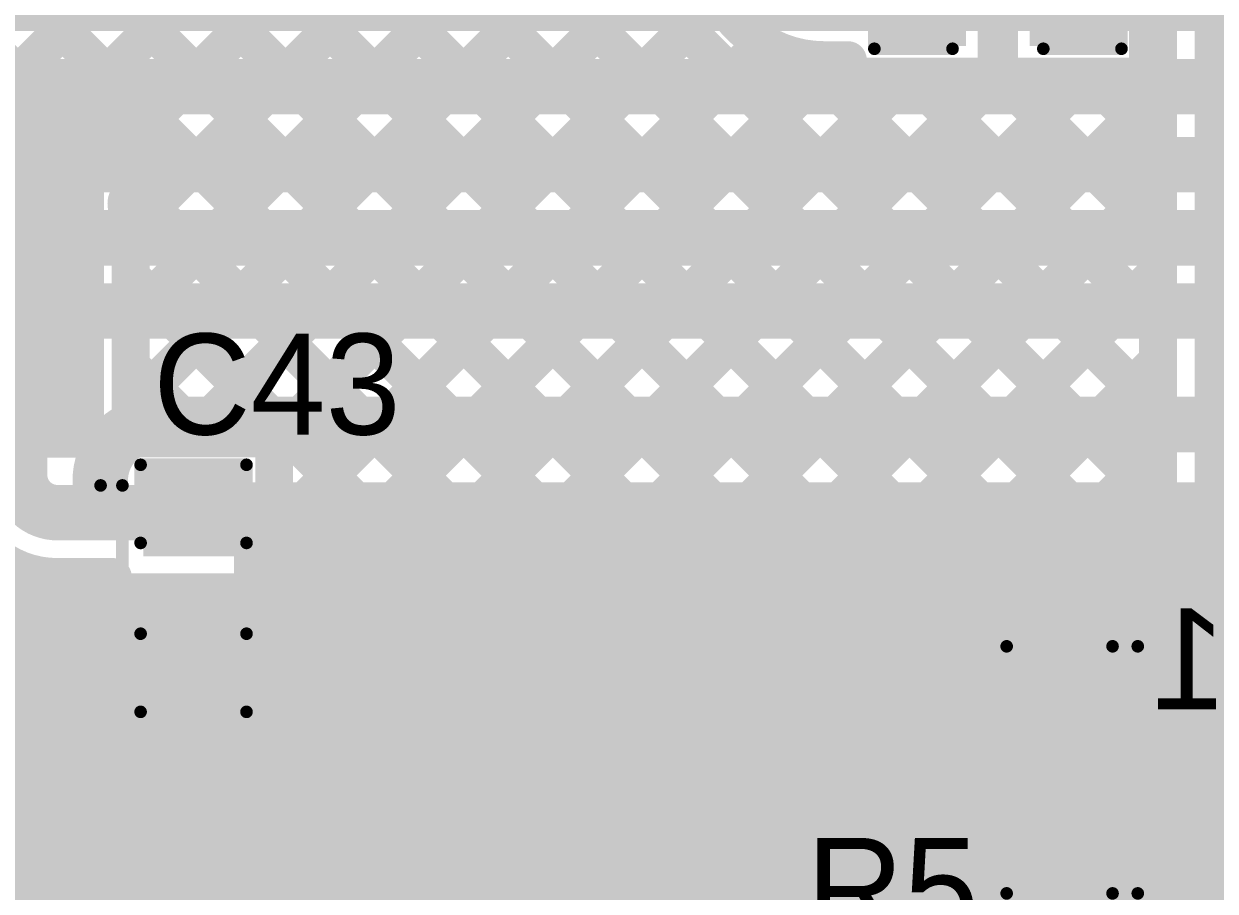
# Model space of a CAD drawing. Header units: millimetres. Extents: x 4.35 to 7.26, y 1.61 to 5.34.
# Drawn here: x 5.3587 to 5.8312, y 3.6889 to 4.0329 of the extents above; entities that cross this region are included whole.
import ezdxf

# ---------------------------------------------------------------- set-up
doc = ezdxf.new("R2010")
doc.units = ezdxf.units.MM
doc.header["$MEASUREMENT"] = 0
for name, color, linetype in [('BottomLayer', 5, 'Continuous'), ('BottomOverlay', 54, 'Continuous'), ('MultiLayer', 9, 'Continuous'), ('TopLayer', 1, 'Continuous'), ('TopOverlay', 2, 'Continuous'), ('TopPaste', 8, 'Continuous'), ('TopSolder', 216, 'Continuous'), ('ViaHoleLayer', 16, 'Continuous')]:
    doc.layers.add(name, color=color, linetype=linetype)

# ---------------------------------------------------------------- blocks, each defined once
blk = doc.blocks.new('CAP_0603_5')
at = {"layer": 'TopLayer'}
for points in [[(-0.045, 0.0175), (-0.045, -0.0175), (-0.015, 0.0175), (-0.015, -0.0175)], [(0.015, 0.0175), (0.015, -0.0175), (0.045, 0.0175), (0.045, -0.0175)]]:
    blk.add_solid(points, dxfattribs=at)
at = {"layer": 'TopOverlay', "const_width": 0.005}
for points in [[(-0.049, -0.021), (-0.049, 0.021)], [(-0.018, 0.021), (-0.049, 0.021)], [(0.049, 0.021), (0.018, 0.021)], [(0.049, -0.021), (0.049, 0.021)], [(-0.018, -0.021), (-0.049, -0.021)], [(0.049, -0.021), (0.018, -0.021)]]:
    blk.add_lwpolyline(points, dxfattribs=at)
at = {"layer": 'TopOverlay', "const_width": 0.0025}
for points in [[(-0.05025, 0.021, 1), (-0.04775, 0.021, 1)], [(-0.05025, 0.021, 1), (-0.04775, 0.021, 1)], [(-0.01925, 0.021, 1), (-0.01675, 0.021, 1)], [(0.01675, 0.021, 1), (0.01925, 0.021, 1)], [(0.04775, 0.021, 1), (0.05025, 0.021, 1)], [(0.04775, 0.021, 1), (0.05025, 0.021, 1)], [(-0.05025, -0.021, 1), (-0.04775, -0.021, 1)], [(-0.05025, -0.021, 1), (-0.04775, -0.021, 1)], [(-0.01925, -0.021, 1), (-0.01675, -0.021, 1)], [(0.01675, -0.021, 1), (0.01925, -0.021, 1)], [(0.04775, -0.021, 1), (0.05025, -0.021, 1)], [(0.04775, -0.021, 1), (0.05025, -0.021, 1)]]:
    blk.add_lwpolyline(points, format="xyb", close=True, dxfattribs=at)
at = {"layer": 'TopPaste'}
for points in [[(-0.045, 0.0175), (-0.045, -0.0175), (-0.015, 0.0175), (-0.015, -0.0175)], [(0.015, 0.0175), (0.015, -0.0175), (0.045, 0.0175), (0.045, -0.0175)]]:
    blk.add_solid(points, dxfattribs=at)
at = {"layer": 'TopSolder'}
for points in [[(-0.04736, 0.01986), (-0.04736, -0.01986), (-0.01264, 0.01986), (-0.01264, -0.01986)], [(0.01264, 0.01986), (0.01264, -0.01986), (0.04736, 0.01986), (0.04736, -0.01986)]]:
    blk.add_solid(points, dxfattribs=at)
blk = doc.blocks.new('RES_0603_25')
at = {"layer": 'TopLayer'}
for points in [[(-0.045, 0.0175), (-0.045, -0.0175), (-0.015, 0.0175), (-0.015, -0.0175)], [(0.015, 0.0175), (0.015, -0.0175), (0.045, 0.0175), (0.045, -0.0175)]]:
    blk.add_solid(points, dxfattribs=at)
at = {"layer": 'TopOverlay', "const_width": 0.005}
for points in [[(-0.049, 0.021), (0.049, 0.021)], [(-0.049, 0.021), (-0.049, -0.021)], [(0.049, 0.021), (0.049, -0.021)], [(-0.049, -0.021), (0.049, -0.021)]]:
    blk.add_lwpolyline(points, dxfattribs=at)
at = {"layer": 'TopOverlay', "const_width": 0.0025}
for points in [[(-0.05025, 0.021, 1), (-0.04775, 0.021, 1)], [(-0.05025, 0.021, 1), (-0.04775, 0.021, 1)], [(0.04775, 0.021, 1), (0.05025, 0.021, 1)], [(0.04775, 0.021, 1), (0.05025, 0.021, 1)], [(-0.05025, -0.021, 1), (-0.04775, -0.021, 1)], [(-0.05025, -0.021, 1), (-0.04775, -0.021, 1)], [(0.04775, -0.021, 1), (0.05025, -0.021, 1)], [(0.04775, -0.021, 1), (0.05025, -0.021, 1)]]:
    blk.add_lwpolyline(points, format="xyb", close=True, dxfattribs=at)
at = {"layer": 'TopPaste'}
for points in [[(-0.045, 0.0175), (-0.045, -0.0175), (-0.015, 0.0175), (-0.015, -0.0175)], [(0.015, 0.0175), (0.015, -0.0175), (0.045, 0.0175), (0.045, -0.0175)]]:
    blk.add_solid(points, dxfattribs=at)
at = {"layer": 'TopSolder'}
for points in [[(-0.049, 0.0215), (-0.049, -0.0215), (-0.011, 0.0215), (-0.011, -0.0215)], [(0.011, 0.0215), (0.011, -0.0215), (0.049, 0.0215), (0.049, -0.0215)]]:
    blk.add_solid(points, dxfattribs=at)
blk = doc.blocks.new('RES_0603_45')
at = {"layer": 'TopLayer'}
for points in [[(-0.045, 0.0175), (-0.045, -0.0175), (-0.015, 0.0175), (-0.015, -0.0175)], [(0.015, 0.0175), (0.015, -0.0175), (0.045, 0.0175), (0.045, -0.0175)]]:
    blk.add_solid(points, dxfattribs=at)
at = {"layer": 'TopOverlay', "const_width": 0.005}
for points in [[(-0.049, 0.021), (0.049, 0.021)], [(-0.049, 0.021), (-0.049, -0.021)], [(0.049, 0.021), (0.049, -0.021)], [(-0.049, -0.021), (0.049, -0.021)]]:
    blk.add_lwpolyline(points, dxfattribs=at)
at = {"layer": 'TopOverlay', "const_width": 0.0025}
for points in [[(-0.05025, 0.021, 1), (-0.04775, 0.021, 1)], [(-0.05025, 0.021, 1), (-0.04775, 0.021, 1)], [(0.04775, 0.021, 1), (0.05025, 0.021, 1)], [(0.04775, 0.021, 1), (0.05025, 0.021, 1)], [(-0.05025, -0.021, 1), (-0.04775, -0.021, 1)], [(-0.05025, -0.021, 1), (-0.04775, -0.021, 1)], [(0.04775, -0.021, 1), (0.05025, -0.021, 1)], [(0.04775, -0.021, 1), (0.05025, -0.021, 1)]]:
    blk.add_lwpolyline(points, format="xyb", close=True, dxfattribs=at)
at = {"layer": 'TopPaste'}
for points in [[(-0.045, 0.0175), (-0.045, -0.0175), (-0.015, 0.0175), (-0.015, -0.0175)], [(0.015, 0.0175), (0.015, -0.0175), (0.045, 0.0175), (0.045, -0.0175)]]:
    blk.add_solid(points, dxfattribs=at)
at = {"layer": 'TopSolder'}
for points in [[(-0.049, 0.0215), (-0.049, -0.0215), (-0.011, 0.0215), (-0.011, -0.0215)], [(0.011, 0.0215), (0.011, -0.0215), (0.049, 0.0215), (0.049, -0.0215)]]:
    blk.add_solid(points, dxfattribs=at)
blk = doc.blocks.new('CAP_0603_82')
at = {"layer": 'TopLayer'}
for points in [[(-0.045, 0.0175), (-0.045, -0.0175), (-0.015, 0.0175), (-0.015, -0.0175)], [(0.015, 0.0175), (0.015, -0.0175), (0.045, 0.0175), (0.045, -0.0175)]]:
    blk.add_solid(points, dxfattribs=at)
at = {"layer": 'TopOverlay', "const_width": 0.005}
for points in [[(-0.049, 0.021), (-0.049, -0.021)], [(-0.018, 0.021), (-0.049, 0.021)], [(0.049, 0.021), (0.018, 0.021)], [(0.049, 0.021), (0.049, -0.021)], [(-0.018, -0.021), (-0.049, -0.021)], [(0.049, -0.021), (0.018, -0.021)]]:
    blk.add_lwpolyline(points, dxfattribs=at)
at = {"layer": 'TopOverlay', "const_width": 0.0025}
for points in [[(-0.05025, 0.021, 1), (-0.04775, 0.021, 1)], [(-0.05025, 0.021, 1), (-0.04775, 0.021, 1)], [(-0.01925, 0.021, 1), (-0.01675, 0.021, 1)], [(0.01675, 0.021, 1), (0.01925, 0.021, 1)], [(0.04775, 0.021, 1), (0.05025, 0.021, 1)], [(0.04775, 0.021, 1), (0.05025, 0.021, 1)], [(-0.05025, -0.021, 1), (-0.04775, -0.021, 1)], [(-0.05025, -0.021, 1), (-0.04775, -0.021, 1)], [(-0.01925, -0.021, 1), (-0.01675, -0.021, 1)], [(0.01675, -0.021, 1), (0.01925, -0.021, 1)], [(0.04775, -0.021, 1), (0.05025, -0.021, 1)], [(0.04775, -0.021, 1), (0.05025, -0.021, 1)]]:
    blk.add_lwpolyline(points, format="xyb", close=True, dxfattribs=at)
at = {"layer": 'TopPaste'}
for points in [[(-0.045, 0.0175), (-0.045, -0.0175), (-0.015, 0.0175), (-0.015, -0.0175)], [(0.015, 0.0175), (0.015, -0.0175), (0.045, 0.0175), (0.045, -0.0175)]]:
    blk.add_solid(points, dxfattribs=at)
at = {"layer": 'TopSolder'}
for points in [[(-0.04736, 0.01986), (-0.04736, -0.01986), (-0.01264, 0.01986), (-0.01264, -0.01986)], [(0.01264, 0.01986), (0.01264, -0.01986), (0.04736, 0.01986), (0.04736, -0.01986)]]:
    blk.add_solid(points, dxfattribs=at)
blk = doc.blocks.new('LDF33DT_TR_97')
at = {"layer": 'TopLayer'}
for points in [[(-0.12402, 0.00098), (0.12402, 0.00098), (-0.12402, 0.24508), (0.12402, 0.24508)], [(-0.11953, -0.17815), (-0.06047, -0.17815), (-0.11953, -0.06791), (-0.06047, -0.06791)], [(0.06047, -0.17815), (0.11953, -0.17815), (0.06047, -0.06791), (0.11953, -0.06791)]]:
    blk.add_solid(points, dxfattribs=at)
at = {"layer": 'TopOverlay', "const_width": 0.005}
for points in [[(-0.13079, 0.1637), (-0.13079, -0.05284)], [(0.13079, 0.1637), (0.13079, -0.05284)], [(-0.12213, -0.05284), (-0.13079, -0.05284)], [(0.05283, -0.05284), (-0.0537, -0.05284)], [(0.13079, -0.05284), (0.12213, -0.05284)]]:
    blk.add_lwpolyline(points, dxfattribs=at)
at = {"layer": 'TopOverlay'}
for points, const_width in [([(-0.13204, 0.1637, 1), (-0.12954, 0.1637, 1)], 0.0025), ([(0.12954, 0.1637, 1), (0.13204, 0.1637, 1)], 0.0025), ([(-0.13204, -0.05284, 1), (-0.12954, -0.05284, 1)], 0.0025), ([(-0.13204, -0.05284, 1), (-0.12954, -0.05284, 1)], 0.0025), ([(-0.12338, -0.05284, 1), (-0.12088, -0.05284, 1)], 0.0025), ([(-0.05495, -0.05284, 1), (-0.05245, -0.05284, 1)], 0.0025), ([(0.05158, -0.05284, 1), (0.05408, -0.05284, 1)], 0.0025), ([(0.12088, -0.05284, 1), (0.12338, -0.05284, 1)], 0.0025), ([(0.12954, -0.05284, 1), (0.13204, -0.05284, 1)], 0.0025), ([(0.12954, -0.05284, 1), (0.13204, -0.05284, 1)], 0.0025), ([(-0.12987, -0.16457, 1), (-0.14383, -0.16457, 1)], 0.01), ([(-0.14633, -0.16457, 1), (-0.14133, -0.16457, 1)], 0.005), ([(-0.13237, -0.16457, 1), (-0.12737, -0.16457, 1)], 0.005)]:
    blk.add_lwpolyline(points, format="xyb", close=True, dxfattribs=dict(at, const_width=const_width))
at = {"layer": 'TopPaste'}
for points in [[(-0.12402, 0.00098), (0.12402, 0.00098), (-0.12402, 0.24508), (0.12402, 0.24508)], [(-0.11953, -0.17815), (-0.06047, -0.17815), (-0.11953, -0.06791), (-0.06047, -0.06791)], [(0.06047, -0.17815), (0.11953, -0.17815), (0.06047, -0.06791), (0.11953, -0.06791)]]:
    blk.add_solid(points, dxfattribs=at)
at = {"layer": 'TopSolder'}
for points in [[(-0.12802, -0.00302), (0.12802, -0.00302), (-0.12802, 0.24908), (0.12802, 0.24908)], [(-0.12353, -0.18215), (-0.05647, -0.18215), (-0.12353, -0.06391), (-0.05647, -0.06391)], [(0.05647, -0.18215), (0.12353, -0.18215), (0.05647, -0.06391), (0.12353, -0.06391)]]:
    blk.add_solid(points, dxfattribs=at)

msp = doc.modelspace()

# ---------------------------------------------------------------- linework, layer by layer
at = {"layer": 'BottomLayer', "const_width": 0.022}
for points in [[(4.804, 4.041), (5.892, 4.041)], [(4.798, 4.008), (5.93, 4.008)], [(4.824, 3.977), (5.983, 3.977)], [(4.8514, 3.948), (5.99501, 3.948)], [(4.99, 3.919), (6.00702, 3.919)], [(5.41117, 3.874), (5.967, 3.874)], [(5.389, 3.84), (5.389, 3.85183)]]:
    msp.add_lwpolyline(points, dxfattribs=at)
msp.add_lwpolyline([(5.389, 3.85183, -0.414214), (5.41117, 3.874)], format="xyb", dxfattribs=at)
at = {"layer": 'BottomLayer'}
for points, const_width in [([(5.40567, 3.874, 1), (5.41667, 3.874, 1)], 0.011), ([(5.40567, 3.874, 1), (5.41667, 3.874, 1)], 0.011), ([(5.3835, 3.85183, 1), (5.3945, 3.85183, 1)], 0.011), ([(5.3835, 3.85183, 1), (5.3945, 3.85183, 1)], 0.011), ([(5.38309, 3.84, 1), (5.39491, 3.84, 1)], 0.01181), ([(5.3835, 3.84, 1), (5.3945, 3.84, 1)], 0.011), ([(5.72609, 3.707, 1), (5.73791, 3.707, 1)], 0.01181)]:
    msp.add_lwpolyline(points, format="xyb", close=True, dxfattribs=dict(at, const_width=const_width))
for points in [[(5.442, 3.795), (5.859, 3.795), (5.442, 3.851), (5.859, 3.851)], [(4.989, 3.609), (5.859, 3.609), (4.989, 3.815), (5.859, 3.815)]]:
    msp.add_solid(points, dxfattribs=at)
at = {"layer": 'MultiLayer', "const_width": 0.01181}
for points in [[(5.38309, 3.84, 1), (5.39491, 3.84, 1)], [(5.72609, 3.707, 1), (5.73791, 3.707, 1)]]:
    msp.add_lwpolyline(points, format="xyb", close=True, dxfattribs=at)
at = {"layer": 'TopLayer'}
for points, const_width in [([(5.843, 3.812), (5.843, 4.36384)], 0.04), ([(5.13316, 4.236), (5.37955, 3.98962)], 0.015), ([(5.16852, 4.236), (5.70777, 3.69675)], 0.015), ([(5.20388, 4.236), (5.71384, 3.72604)], 0.015), ([(5.23923, 4.236), (5.73746, 3.73777)], 0.015), ([(5.27459, 4.236), (5.73746, 3.77312)], 0.015), ([(5.30994, 4.236), (5.74944, 3.7965)], 0.015), ([(5.3453, 4.236), (5.7848, 3.7965)], 0.015), ([(5.38065, 4.236), (5.80874, 3.80791)], 0.015), ([(5.33312, 3.98962), (5.5615, 4.218)], 0.015), ([(5.8085, 3.812), (5.8085, 4.18833)], 0.015), ([(5.36848, 3.98962), (5.53277, 4.15391)], 0.015), ([(5.40103, 3.98681), (5.54687, 4.13265)], 0.015), ([(5.40103, 3.95146), (5.56462, 4.11505)], 0.015), ([(5.40103, 3.9161), (5.56462, 4.07969)], 0.015), ([(5.7445, 4.012), (5.7445, 4.076)], 0.015), ([(5.7455, 4.012), (5.7455, 4.076)], 0.015), ([(5.8045, 4.012), (5.8045, 4.076)], 0.015), ([(5.40103, 3.88075), (5.59328, 4.073)], 0.015), ([(5.42414, 3.8685), (5.62862, 4.07298)], 0.015), ([(5.57901, 4.073), (5.8085, 3.84351)], 0.015), ([(5.458, 3.86701), (5.63435, 4.04336)], 0.015), ([(5.8045, 4.03673), (5.8085, 4.04073)], 0.015), ([(5.458, 3.83165), (5.65163, 4.02528)], 0.015), ([(5.8045, 4.02428), (5.8085, 4.02028)], 0.015), ([(5.461, 3.7993), (5.6802, 4.0185)], 0.015), ([(5.6682, 4.01916), (5.8085, 3.87886)], 0.015), ([(5.67608, 4.0185), (5.6855, 4.0185)], 0.015), ([(5.6855, 4.012), (5.6855, 4.0185)], 0.015), ([(5.40852, 3.6761), (5.74441, 4.012)], 0.015), ([(5.40852, 3.64075), (5.77977, 4.012)], 0.015), ([(5.461, 3.76394), (5.70906, 4.012)], 0.015), ([(5.6855, 4.012), (5.7445, 4.012)], 0.015), ([(5.71072, 4.012), (5.8085, 3.91422)], 0.015), ([(5.7455, 4.012), (5.8045, 4.012)], 0.015), ([(5.74607, 4.012), (5.8085, 3.94957)], 0.015), ([(5.78143, 4.012), (5.8085, 3.98493)], 0.015), ([(5.40852, 3.60539), (5.8085, 4.00538)], 0.015), ([(5.31297, 3.98962), (5.40103, 3.98962)], 0.015), ([(5.40103, 3.8685), (5.40103, 3.98962)], 0.015), ([(5.40103, 3.96814), (6.05139, 3.31777)], 0.015), ([(5.40852, 3.57004), (5.8085, 3.97002)], 0.015), ([(5.40852, 3.53468), (5.8085, 3.93467)], 0.015), ([(5.40103, 3.93278), (6.01604, 3.31777)], 0.015), ([(5.357, 3.854), (5.357, 3.92)], 0.022), ([(5.24794, 3.33875), (5.8085, 3.89931)], 0.015), ([(5.40103, 3.89743), (5.42995, 3.8685)], 0.015), ([(5.40103, 3.8685), (5.458, 3.8685)], 0.015), ([(5.458, 3.8115), (5.458, 3.8685)], 0.015), ([(5.74104, 3.7965), (5.8085, 3.86396)], 0.015), ([(5.372, 3.839), (5.426, 3.839)], 0.022), ([(5.458, 3.84045), (5.98068, 3.31777)], 0.015), ([(5.7764, 3.7965), (5.8085, 3.8286)], 0.015), ([(5.14, 3.81348), (5.394, 3.81348)], 0.015), ([(5.372, 3.8135), (5.394, 3.8135)], 0.015), ([(5.461, 3.7465), (5.461, 3.8115)], 0.015), ([(5.461, 3.8021), (5.94533, 3.31777)], 0.015), ([(5.73746, 3.79292), (5.74104, 3.7965)], 0.015), ([(5.73746, 3.7375), (5.73746, 3.7965)], 0.015), ([(5.73746, 3.7965), (5.78946, 3.7965)], 0.015), ([(5.78946, 3.7965), (5.80146, 3.7965)], 0.015), ([(5.78946, 3.7965), (5.80146, 3.7965)], 0.015), ([(5.80146, 3.7965), (5.81218, 3.7965)], 0.015), ([(5.2833, 3.33875), (5.73746, 3.79292)], 0.015), ([(5.426, 3.754), (5.426, 3.779)], 0.01), ([(5.426, 3.779), (5.4535, 3.779)], 0.01), ([(5.77087, 3.7684), (5.88732, 3.7684)], 0.022), ([(5.461, 3.76674), (5.76794, 3.45981)], 0.015), ([(5.31865, 3.33875), (5.73746, 3.75756)], 0.015), ([(5.40852, 3.7465), (5.461, 3.7465)], 0.015), ([(5.40852, 3.71146), (5.44356, 3.7465)], 0.015), ([(5.40852, 3.53439), (5.40852, 3.7465)], 0.015), ([(5.41053, 3.7465), (5.69723, 3.45981)], 0.015), ([(5.44589, 3.7465), (5.73258, 3.45981)], 0.015), ([(5.73746, 3.7375), (5.78646, 3.7375)], 0.015), ([(5.73746, 3.7365), (5.78646, 3.7365)], 0.015), ([(5.73746, 3.73274), (5.73746, 3.7365)], 0.015), ([(5.82146, 3.57946), (5.82146, 3.707)], 0.04), ([(5.40852, 3.71316), (5.67958, 3.4421)], 0.015), ([(5.732, 3.707), (5.76946, 3.707)], 0.022), ([(5.82146, 3.682), (5.82146, 3.707)], 0.01), ([(5.33546, 3.32021), (5.70917, 3.69392)], 0.015), ([(5.72175, 3.68277), (6.08675, 3.31777)], 0.015)]:
    msp.add_lwpolyline(points, dxfattribs=dict(at, const_width=const_width))
for points, const_width in [([(5.67608, 4.0185, -0.414214), (5.62862, 4.06596)], 0.015), ([(5.372, 3.839, -0.414214), (5.357, 3.854)], 0.022), ([(5.372, 3.8135, -0.388249), (5.33166, 3.85038)], 0.015), ([(5.81218, 3.7965, -0.117018), (5.8085, 3.812)], 0.015), ([(5.76946, 3.767, -0.414214), (5.77087, 3.7684)], 0.022), ([(5.73746, 3.68126, -1.23461), (5.73746, 3.73274)], 0.015)]:
    msp.add_lwpolyline(points, format="xyb", dxfattribs=dict(at, const_width=const_width))
for points, const_width in [([(5.80075, 4.03673, 1), (5.80825, 4.03673, 1)], 0.0075), ([(5.64788, 4.02528, 1), (5.65538, 4.02528, 1)], 0.0075), ([(5.80075, 4.02428, 1), (5.80825, 4.02428, 1)], 0.0075), ([(5.66445, 4.01916, 1), (5.67195, 4.01916, 1)], 0.0075), ([(5.67233, 4.0185, 1), (5.67983, 4.0185, 1)], 0.0075), ([(5.67233, 4.0185, 1), (5.67983, 4.0185, 1)], 0.0075), ([(5.67645, 4.0185, 1), (5.68395, 4.0185, 1)], 0.0075), ([(5.68175, 4.0185, 1), (5.68925, 4.0185, 1)], 0.0075), ([(5.68175, 4.0185, 1), (5.68925, 4.0185, 1)], 0.0075), ([(5.80475, 4.02028, 1), (5.81225, 4.02028, 1)], 0.0075), ([(5.68175, 4.012, 1), (5.68925, 4.012, 1)], 0.0075), ([(5.68175, 4.012, 1), (5.68925, 4.012, 1)], 0.0075), ([(5.70531, 4.012, 1), (5.71281, 4.012, 1)], 0.0075), ([(5.70697, 4.012, 1), (5.71447, 4.012, 1)], 0.0075), ([(5.74066, 4.012, 1), (5.74816, 4.012, 1)], 0.0075), ([(5.74075, 4.012, 1), (5.74825, 4.012, 1)], 0.0075), ([(5.74075, 4.012, 1), (5.74825, 4.012, 1)], 0.0075), ([(5.74175, 4.012, 1), (5.74925, 4.012, 1)], 0.0075), ([(5.74175, 4.012, 1), (5.74925, 4.012, 1)], 0.0075), ([(5.74232, 4.012, 1), (5.74982, 4.012, 1)], 0.0075), ([(5.77602, 4.012, 1), (5.78352, 4.012, 1)], 0.0075), ([(5.77768, 4.012, 1), (5.78518, 4.012, 1)], 0.0075), ([(5.80075, 4.012, 1), (5.80825, 4.012, 1)], 0.0075), ([(5.80075, 4.012, 1), (5.80825, 4.012, 1)], 0.0075), ([(5.80475, 4.00538, 1), (5.81225, 4.00538, 1)], 0.0075), ([(5.36473, 3.98962, 1), (5.37223, 3.98962, 1)], 0.0075), ([(5.3758, 3.98962, 1), (5.3833, 3.98962, 1)], 0.0075), ([(5.39728, 3.98962, 1), (5.40478, 3.98962, 1)], 0.0075), ([(5.39728, 3.98962, 1), (5.40478, 3.98962, 1)], 0.0075), ([(5.39728, 3.98681, 1), (5.40478, 3.98681, 1)], 0.0075), ([(5.80475, 3.98493, 1), (5.81225, 3.98493, 1)], 0.0075), ([(5.39728, 3.96814, 1), (5.40478, 3.96814, 1)], 0.0075), ([(5.80475, 3.97002, 1), (5.81225, 3.97002, 1)], 0.0075), ([(5.39728, 3.95146, 1), (5.40478, 3.95146, 1)], 0.0075), ([(5.80475, 3.94957, 1), (5.81225, 3.94957, 1)], 0.0075), ([(5.80475, 3.93467, 1), (5.81225, 3.93467, 1)], 0.0075), ([(5.39728, 3.93278, 1), (5.40478, 3.93278, 1)], 0.0075), ([(5.3515, 3.92, 1), (5.3625, 3.92, 1)], 0.011), ([(5.39728, 3.9161, 1), (5.40478, 3.9161, 1)], 0.0075), ([(5.80475, 3.91422, 1), (5.81225, 3.91422, 1)], 0.0075), ([(5.39728, 3.89743, 1), (5.40478, 3.89743, 1)], 0.0075), ([(5.80475, 3.89931, 1), (5.81225, 3.89931, 1)], 0.0075), ([(5.39728, 3.88075, 1), (5.40478, 3.88075, 1)], 0.0075), ([(5.80475, 3.87886, 1), (5.81225, 3.87886, 1)], 0.0075), ([(5.39728, 3.8685, 1), (5.40478, 3.8685, 1)], 0.0075), ([(5.39728, 3.8685, 1), (5.40478, 3.8685, 1)], 0.0075), ([(5.42039, 3.8685, 1), (5.42789, 3.8685, 1)], 0.0075), ([(5.4262, 3.8685, 1), (5.4337, 3.8685, 1)], 0.0075), ([(5.45425, 3.8685, 1), (5.46175, 3.8685, 1)], 0.0075), ([(5.45425, 3.8685, 1), (5.46175, 3.8685, 1)], 0.0075), ([(5.45425, 3.86701, 1), (5.46175, 3.86701, 1)], 0.0075), ([(5.80475, 3.86396, 1), (5.81225, 3.86396, 1)], 0.0075), ([(5.3515, 3.854, 1), (5.3625, 3.854, 1)], 0.011), ([(5.3515, 3.854, 1), (5.3625, 3.854, 1)], 0.011), ([(5.38309, 3.84, 1), (5.39491, 3.84, 1)], 0.01181), ([(5.80475, 3.84351, 1), (5.81225, 3.84351, 1)], 0.0075), ([(5.3665, 3.839, 1), (5.3775, 3.839, 1)], 0.011), ([(5.3665, 3.839, 1), (5.3775, 3.839, 1)], 0.011), ([(5.4205, 3.839, 1), (5.4315, 3.839, 1)], 0.011), ([(5.45425, 3.84045, 1), (5.46175, 3.84045, 1)], 0.0075), ([(5.45425, 3.83165, 1), (5.46175, 3.83165, 1)], 0.0075), ([(5.80475, 3.8286, 1), (5.81225, 3.8286, 1)], 0.0075), ([(5.833, 3.812, 1), (5.853, 3.812, 1)], 0.02), ([(5.36825, 3.8135, 1), (5.37575, 3.8135, 1)], 0.0075), ([(5.36825, 3.8135, 1), (5.37575, 3.8135, 1)], 0.0075), ([(5.39025, 3.8135, 1), (5.39775, 3.8135, 1)], 0.0075), ([(5.39025, 3.81348, 1), (5.39775, 3.81348, 1)], 0.0075), ([(5.45425, 3.8115, 1), (5.46175, 3.8115, 1)], 0.0075), ([(5.45725, 3.8115, 1), (5.46475, 3.8115, 1)], 0.0075), ([(5.80475, 3.812, 1), (5.81225, 3.812, 1)], 0.0075), ([(5.80475, 3.812, 1), (5.81225, 3.812, 1)], 0.0075), ([(5.80499, 3.80791, 1), (5.81249, 3.80791, 1)], 0.0075), ([(5.45725, 3.8021, 1), (5.46475, 3.8021, 1)], 0.0075), ([(5.45725, 3.7993, 1), (5.46475, 3.7993, 1)], 0.0075), ([(5.73371, 3.7965, 1), (5.74121, 3.7965, 1)], 0.0075), ([(5.73371, 3.7965, 1), (5.74121, 3.7965, 1)], 0.0075), ([(5.73729, 3.7965, 1), (5.74479, 3.7965, 1)], 0.0075), ([(5.73729, 3.7965, 1), (5.74479, 3.7965, 1)], 0.0075), ([(5.74569, 3.7965, 1), (5.75319, 3.7965, 1)], 0.0075), ([(5.77265, 3.7965, 1), (5.78015, 3.7965, 1)], 0.0075), ([(5.78105, 3.7965, 1), (5.78855, 3.7965, 1)], 0.0075), ([(5.78571, 3.7965, 1), (5.79321, 3.7965, 1)], 0.0075), ([(5.78571, 3.7965, 1), (5.79321, 3.7965, 1)], 0.0075), ([(5.78571, 3.7965, 1), (5.79321, 3.7965, 1)], 0.0075), ([(5.79771, 3.7965, 1), (5.80521, 3.7965, 1)], 0.0075), ([(5.79771, 3.7965, 1), (5.80521, 3.7965, 1)], 0.0075), ([(5.79771, 3.7965, 1), (5.80521, 3.7965, 1)], 0.0075), ([(5.80843, 3.7965, 1), (5.81593, 3.7965, 1)], 0.0075), ([(5.80843, 3.7965, 1), (5.81593, 3.7965, 1)], 0.0075), ([(5.73371, 3.79292, 1), (5.74121, 3.79292, 1)], 0.0075), ([(5.73371, 3.79292, 1), (5.74121, 3.79292, 1)], 0.0075), ([(5.4235, 3.779, 1), (5.4285, 3.779, 1)], 0.005), ([(5.4235, 3.779, 1), (5.4285, 3.779, 1)], 0.005), ([(5.451, 3.779, 1), (5.456, 3.779, 1)], 0.005), ([(5.73371, 3.77312, 1), (5.74121, 3.77312, 1)], 0.0075), ([(5.76396, 3.767, 1), (5.77496, 3.767, 1)], 0.011), ([(5.76537, 3.7684, 1), (5.77637, 3.7684, 1)], 0.011), ([(5.76537, 3.7684, 1), (5.77637, 3.7684, 1)], 0.011), ([(5.45725, 3.76674, 1), (5.46475, 3.76674, 1)], 0.0075), ([(5.45725, 3.76394, 1), (5.46475, 3.76394, 1)], 0.0075), ([(5.73371, 3.75756, 1), (5.74121, 3.75756, 1)], 0.0075), ([(5.4235, 3.754, 1), (5.4285, 3.754, 1)], 0.005), ([(5.40477, 3.7465, 1), (5.41227, 3.7465, 1)], 0.0075), ([(5.40477, 3.7465, 1), (5.41227, 3.7465, 1)], 0.0075), ([(5.40678, 3.7465, 1), (5.41428, 3.7465, 1)], 0.0075), ([(5.43981, 3.7465, 1), (5.44731, 3.7465, 1)], 0.0075), ([(5.44214, 3.7465, 1), (5.44964, 3.7465, 1)], 0.0075), ([(5.45725, 3.7465, 1), (5.46475, 3.7465, 1)], 0.0075), ([(5.45725, 3.7465, 1), (5.46475, 3.7465, 1)], 0.0075), ([(5.73371, 3.73777, 1), (5.74121, 3.73777, 1)], 0.0075), ([(5.73371, 3.7375, 1), (5.74121, 3.7375, 1)], 0.0075), ([(5.73371, 3.7375, 1), (5.74121, 3.7375, 1)], 0.0075), ([(5.73371, 3.7365, 1), (5.74121, 3.7365, 1)], 0.0075), ([(5.73371, 3.7365, 1), (5.74121, 3.7365, 1)], 0.0075), ([(5.78271, 3.7375, 1), (5.79021, 3.7375, 1)], 0.0075), ([(5.78271, 3.7365, 1), (5.79021, 3.7365, 1)], 0.0075), ([(5.73371, 3.73274, 1), (5.74121, 3.73274, 1)], 0.0075), ([(5.73371, 3.73274, 1), (5.74121, 3.73274, 1)], 0.0075), ([(5.71009, 3.72604, 1), (5.71759, 3.72604, 1)], 0.0075), ([(5.81146, 3.707, 1), (5.83146, 3.707, 1)], 0.02), ([(5.40477, 3.71316, 1), (5.41227, 3.71316, 1)], 0.0075), ([(5.40477, 3.71146, 1), (5.41227, 3.71146, 1)], 0.0075), ([(5.72609, 3.707, 1), (5.73791, 3.707, 1)], 0.01181), ([(5.7265, 3.707, 1), (5.7375, 3.707, 1)], 0.011), ([(5.76396, 3.707, 1), (5.77496, 3.707, 1)], 0.011), ([(5.81896, 3.707, 1), (5.82396, 3.707, 1)], 0.005), ([(5.70402, 3.69675, 1), (5.71152, 3.69675, 1)], 0.0075), ([(5.70542, 3.69392, 1), (5.71292, 3.69392, 1)], 0.0075), ([(5.718, 3.68277, 1), (5.7255, 3.68277, 1)], 0.0075)]:
    msp.add_lwpolyline(points, format="xyb", close=True, dxfattribs=dict(at, const_width=const_width))
for points in [[(4.948, 3.135), (5.671, 3.135), (4.948, 3.808), (5.671, 3.808)], [(5.801, 3.69), (5.842, 3.69), (5.801, 3.728), (5.842, 3.728)]]:
    msp.add_solid(points, dxfattribs=at)
at = {"layer": 'ViaHoleLayer', "const_width": 0.00591}
for points in [[(5.38605, 3.84, 1), (5.39195, 3.84, 1)], [(5.72905, 3.707, 1), (5.73495, 3.707, 1)]]:
    msp.add_lwpolyline(points, format="xyb", close=True, dxfattribs=at)

# ---------------------------------------------------------------- block references
for name, p, rotation in [('CAP_0603_82', (5.745, 4.044), 180), ('LDF33DT_TR_97', (5.267, 3.79697), 180), ('CAP_0603_5', (5.426, 3.809), 270), ('RES_0603_25', (5.76946, 3.737), 90), ('RES_0603_45', (5.82146, 3.737), 90)]:
    msp.add_blockref(name, p, dxfattribs=dict(rotation=rotation))

# ---------------------------------------------------------------- texts
at = {"layer": 'BottomOverlay', "text_generation_flag": 2}
msp.add_text('R31', height=0.04, dxfattribs=at).set_placement((5.904, 3.761))
at = {"layer": 'TopOverlay'}
for s, p in [('C43', (5.41, 3.87)), ('R5', (5.669, 3.67))]:
    msp.add_text(s, height=0.04, dxfattribs=at).set_placement(p)

doc.saveas('drawing.dxf')
